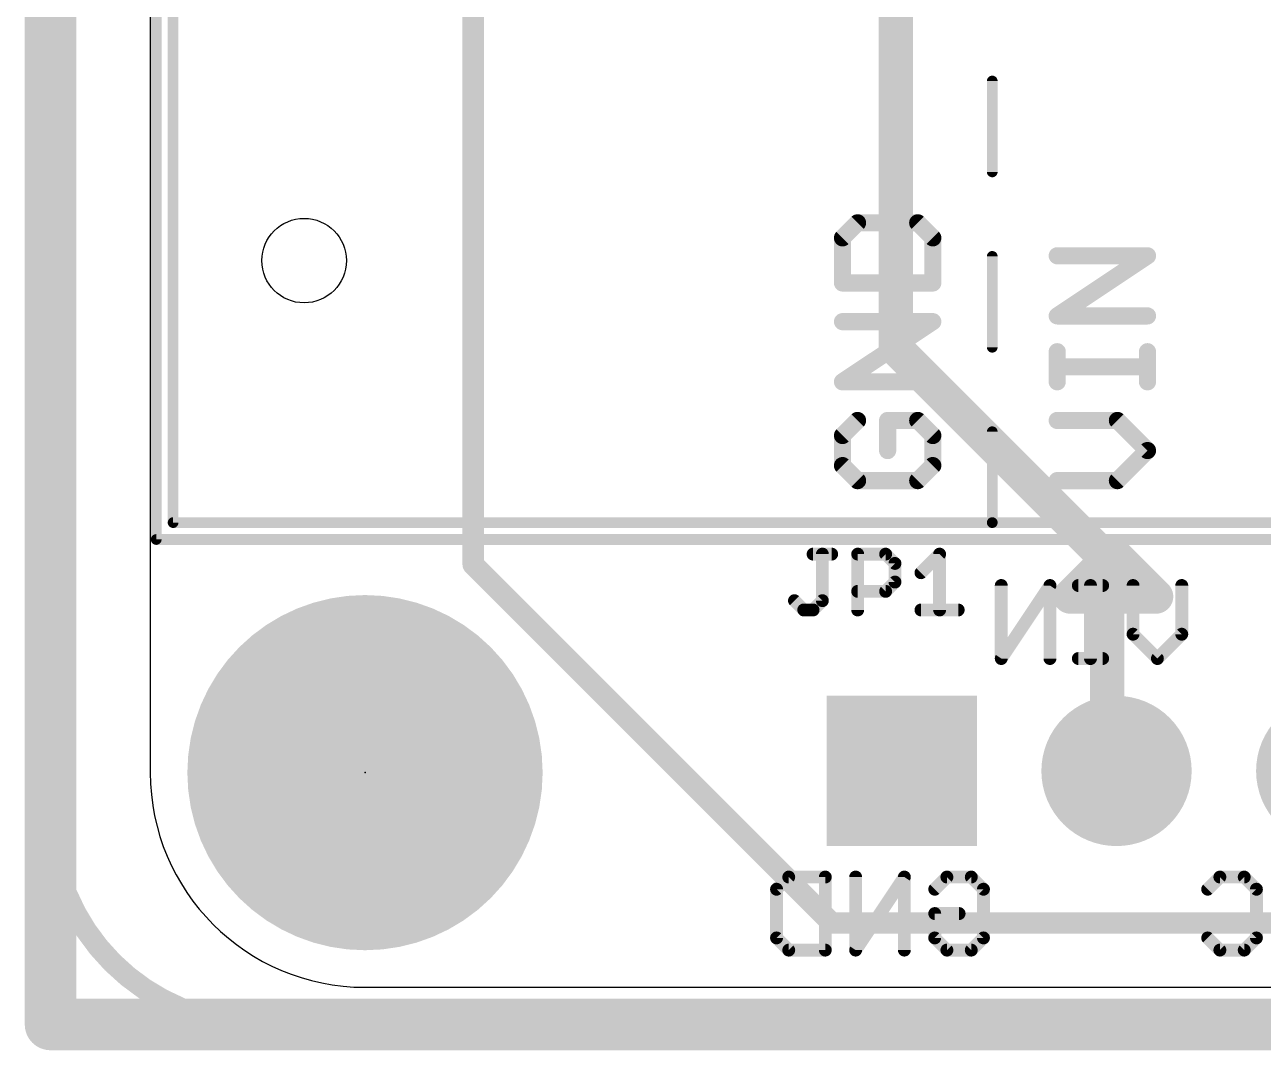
# Model space of a CAD drawing. Extents: x -26.2 to 21.8, y -36.3 to 32.3.
# Drawn here: x -21.8 to -7.15, y -36.3 to -24.17 of the extents above; entities that cross this region are included whole.
import ezdxf

# ---------------------------------------------------------------- set-up
doc = ezdxf.new("R2010")
doc.units = 0
for name, color, linetype in [('1', 12, 'CONTINUOUS'), ('16', 132, 'CONTINUOUS'), ('17', 110, 'CONTINUOUS'), ('20', 53, 'CONTINUOUS'), ('21', 40, 'CONTINUOUS'), ('22', 6, 'CONTINUOUS'), ('23', 40, 'CONTINUOUS'), ('25', 253, 'CONTINUOUS'), ('39', 12, 'CONTINUOUS'), ('40', 132, 'CONTINUOUS'), ('41', 12, 'CONTINUOUS'), ('42', 132, 'CONTINUOUS'), ('52', 253, 'CONTINUOUS')]:
    doc.layers.add(name, color=color, linetype=linetype)

# ---------------------------------------------------------------- blocks, each defined once
blk = doc.blocks.new('SQUAREP')
blk.add_solid([(-0.5, -0.5), (0.5, -0.5), (-0.5, 0.5), (0.5, 0.5)])
blk = doc.blocks.new('ROUNDP')
at = {"const_width": 0.5}
blk.add_lwpolyline([(0, -0.25, 1), (0, 0.25, 1), (0, -0.25)], format="xyb", dxfattribs=at)

msp = doc.modelspace()

# ---------------------------------------------------------------- linework, layer by layer
at = {"layer": '1'}
for points, const_width in [([(-21.5, -33.5), (-21.5, 29.5)], 0.254), ([(-11.5, -14), (-11.5, -28)], 0.4064), ([(-16.5, -22.016), (-16.5, -30.557)], 0.254), ([(-11.5, -28), (-9, -30.5)], 0.4064), ([(-9, -30.5), (-9, -32.89)], 0.4064), ([(-16.5, -30.557), (-12.257, -34.8)], 0.254), ([(-9, -32.89), (-8.89, -33)], 0.4064), ([(-12.257, -34.8), (11.1, -34.8)], 0.254), ([(19, -36), (-19, -36)], 0.254)]:
    msp.add_lwpolyline(points, dxfattribs=dict(at, const_width=const_width))
for points, const_width in [([(-11.4282, -27.9282, 1), (-11.5718, -28.0718)], 0.2032), ([(-11.6016, -28, 1), (-11.3984, -28)], 0.2032), ([(-8.8984, -30.5, 1), (-9.1016, -30.5)], 0.2032), ([(-16.4551, -30.5121, 1), (-16.5449, -30.6019)], 0.127), ([(-9.0718, -30.5718, 1), (-8.9282, -30.4282)], 0.2032), ([(-16.5635, -30.557, 1), (-16.4365, -30.557)], 0.127), ([(-9.1016, -32.89, 1), (-8.8984, -32.89)], 0.2032), ([(-8.9282, -32.8182, 1), (-9.0718, -32.9618)], 0.2032), ([(-8.9618, -33.0718, 1), (-8.8182, -32.9282)], 0.2032), ([(-21.5, -33.5, 0.4142), (-19, -36)], 0.254), ([(-21.4365, -33.5, 1), (-21.5635, -33.5)], 0.127), ([(-21.5635, -33.5, 1), (-21.4365, -33.5)], 0.127), ([(-12.257, -34.7365, 1), (-12.257, -34.8635)], 0.127), ([(-12.3019, -34.8449, 1), (-12.2121, -34.7551)], 0.127), ([(-19, -35.9365, 1), (-19, -36.0635)], 0.127), ([(-19, -36.0635, 1), (-19, -35.9365)], 0.127)]:
    msp.add_lwpolyline(points, format="xyb", dxfattribs=dict(at, const_width=const_width))
at = {"layer": '16', "const_width": 0.6096}
for points in [[(-21.5, -36), (-21.5, 32)], [(21.5, -36), (-21.5, -36)]]:
    msp.add_lwpolyline(points, dxfattribs=at)
at = {"layer": '16', "const_width": 0.3048}
for points in [[(-21.5, -35.8476, 1), (-21.5, -36.1524)], [(-21.6524, -36, 1), (-21.3476, -36)]]:
    msp.add_lwpolyline(points, format="xyb", dxfattribs=at)
at = {"layer": '20'}
for p, q in [((-20.32, 27.94), (-20.32, -33.02)), ((-17.78, -35.56), (17.78, -35.56))]:
    msp.add_line(p, q, dxfattribs=at)
msp.add_circle((-18.5, -26.961), 0.5, dxfattribs=at)
msp.add_arc((-17.78, -33.02), 2.54, 180, 270, dxfattribs=at)
at = {"layer": '21'}
for points, const_width in [([(-11.9534, -26.5138), (-12.1313, -26.6918)], 0.2032), ([(-11.2416, -26.5138), (-11.9534, -26.5138)], 0.2032), ([(-11.0636, -26.6918), (-11.2416, -26.5138)], 0.2032), ([(-12.1313, -26.6918), (-12.1313, -27.2256)], 0.2032), ([(-11.0636, -27.2256), (-11.0636, -26.6918)], 0.2032), ([(-9.5913, -27.6154), (-8.5236, -26.9036)], 0.2032), ([(-8.5236, -26.9036), (-9.5913, -26.9036)], 0.2032), ([(-12.1313, -27.2256), (-11.0636, -27.2256)], 0.2032), ([(-8.5236, -27.6154), (-9.5913, -27.6154)], 0.2032), ([(-12.1313, -28.395), (-11.0636, -27.6832)], 0.2032), ([(-11.0636, -27.6832), (-12.1313, -27.6832)], 0.2032), ([(-9.5913, -28.395), (-9.5913, -28.0391)], 0.2032), ([(-8.5236, -28.395), (-8.5236, -28.0391)], 0.2032), ([(-8.5236, -28.2171), (-9.5913, -28.2171)], 0.2032), ([(-11.0636, -28.395), (-12.1313, -28.395)], 0.2032), ([(-11.9534, -28.8526), (-12.1313, -29.0305)], 0.2032), ([(-11.2416, -28.8526), (-11.5975, -28.8526)], 0.2032), ([(-11.5975, -28.8526), (-11.5975, -29.2085)], 0.2032), ([(-11.0636, -29.0305), (-11.2416, -28.8526)], 0.2032), ([(-8.8795, -28.8526), (-9.5913, -28.8526)], 0.2032), ([(-8.5236, -29.2085), (-8.8795, -28.8526)], 0.2032), ([(-12.1313, -29.0305), (-12.1313, -29.3864)], 0.2032), ([(-11.0636, -29.3864), (-11.0636, -29.0305)], 0.2032), ([(-8.8795, -29.5644), (-8.5236, -29.2085)], 0.2032), ([(-12.1313, -29.3864), (-11.9534, -29.5644)], 0.2032), ([(-11.2416, -29.5644), (-11.0636, -29.3864)], 0.2032), ([(-11.9534, -29.5644), (-11.2416, -29.5644)], 0.2032), ([(-9.5913, -29.5644), (-8.8795, -29.5644)], 0.2032), ([(-8.93, -30.428), (-9.438, -30.936)], 0.4064), ([(-8.422, -30.936), (-8.93, -30.428)], 0.4064), ([(-9.438, -30.936), (-8.422, -30.936)], 0.4064)]:
    msp.add_lwpolyline(points, dxfattribs=dict(at, const_width=const_width))
for points, const_width in [([(-11.9534, -26.463, 1), (-11.9534, -26.5646)], 0.1016), ([(-11.9174, -26.5497, 1), (-11.9893, -26.4779)], 0.1016), ([(-11.2056, -26.4779, 1), (-11.2775, -26.5497)], 0.1016), ([(-11.2416, -26.5646, 1), (-11.2416, -26.463)], 0.1016), ([(-12.0805, -26.6918, 1), (-12.1821, -26.6918)], 0.1016), ([(-12.1672, -26.6558, 1), (-12.0954, -26.7277)], 0.1016), ([(-11.0128, -26.6918, 1), (-11.1144, -26.6918)], 0.1016), ([(-11.0995, -26.7277, 1), (-11.0277, -26.6558)], 0.1016), ([(-9.5913, -26.8528, 1), (-9.5913, -26.9544)], 0.1016), ([(-8.4954, -26.9459, 1), (-8.5518, -26.8613)], 0.1016), ([(-8.5236, -26.9544, 1), (-8.5236, -26.8528)], 0.1016), ([(-12.1313, -27.1748, 1), (-12.1313, -27.2764)], 0.1016), ([(-12.1821, -27.2256, 1), (-12.0805, -27.2256)], 0.1016), ([(-11.1144, -27.2256, 1), (-11.0128, -27.2256)], 0.1016), ([(-11.0636, -27.2764, 1), (-11.0636, -27.1748)], 0.1016), ([(-9.5913, -27.5646, 1), (-9.5913, -27.6662)], 0.1016), ([(-9.6195, -27.5731, 1), (-9.5631, -27.6577)], 0.1016), ([(-8.5236, -27.6662, 1), (-8.5236, -27.5646)], 0.1016), ([(-12.1313, -27.6324, 1), (-12.1313, -27.734)], 0.1016), ([(-11.0354, -27.7255, 1), (-11.0918, -27.6409)], 0.1016), ([(-11.0636, -27.734, 1), (-11.0636, -27.6324)], 0.1016), ([(-9.5405, -28.0391, 1), (-9.6421, -28.0391)], 0.1016), ([(-8.4728, -28.0391, 1), (-8.5744, -28.0391)], 0.1016), ([(-9.5913, -28.1663, 1), (-9.5913, -28.2679)], 0.1016), ([(-8.5236, -28.2679, 1), (-8.5236, -28.1663)], 0.1016), ([(-12.1313, -28.3442, 1), (-12.1313, -28.4458)], 0.1016), ([(-12.1595, -28.3527, 1), (-12.1031, -28.4373)], 0.1016), ([(-11.0636, -28.4458, 1), (-11.0636, -28.3442)], 0.1016), ([(-9.6421, -28.395, 1), (-9.5405, -28.395)], 0.1016), ([(-8.5744, -28.395, 1), (-8.4728, -28.395)], 0.1016), ([(-11.9174, -28.8885, 1), (-11.9893, -28.8167)], 0.1016), ([(-11.5975, -28.8018, 1), (-11.5975, -28.9034)], 0.1016), ([(-11.5467, -28.8526, 1), (-11.6483, -28.8526)], 0.1016), ([(-11.2056, -28.8167, 1), (-11.2775, -28.8885)], 0.1016), ([(-11.2416, -28.9034, 1), (-11.2416, -28.8018)], 0.1016), ([(-9.5913, -28.8018, 1), (-9.5913, -28.9034)], 0.1016), ([(-8.8436, -28.8167, 1), (-8.9154, -28.8885)], 0.1016), ([(-8.8795, -28.9034, 1), (-8.8795, -28.8018)], 0.1016), ([(-12.0805, -29.0305, 1), (-12.1821, -29.0305)], 0.1016), ([(-12.1672, -28.9946, 1), (-12.0954, -29.0665)], 0.1016), ([(-11.0128, -29.0305, 1), (-11.1144, -29.0305)], 0.1016), ([(-11.0995, -29.0665, 1), (-11.0277, -28.9946)], 0.1016), ([(-8.4877, -29.2444, 1), (-8.5595, -29.1726)], 0.1016), ([(-8.5595, -29.2444, 1), (-8.4877, -29.1726)], 0.1016), ([(-12.0954, -29.3505, 1), (-12.1672, -29.4224)], 0.1016), ([(-11.6483, -29.2085, 1), (-11.5467, -29.2085)], 0.1016), ([(-11.0277, -29.4224, 1), (-11.0995, -29.3505)], 0.1016), ([(-12.1821, -29.3864, 1), (-12.0805, -29.3864)], 0.1016), ([(-11.1144, -29.3864, 1), (-11.0128, -29.3864)], 0.1016), ([(-11.9534, -29.5136, 1), (-11.9534, -29.6152)], 0.1016), ([(-11.9893, -29.6003, 1), (-11.9174, -29.5285)], 0.1016), ([(-11.2775, -29.5285, 1), (-11.2056, -29.6003)], 0.1016), ([(-11.2416, -29.6152, 1), (-11.2416, -29.5136)], 0.1016), ([(-9.5913, -29.5136, 1), (-9.5913, -29.6152)], 0.1016), ([(-8.9154, -29.5285, 1), (-8.8436, -29.6003)], 0.1016), ([(-8.8795, -29.6152, 1), (-8.8795, -29.5136)], 0.1016), ([(-8.8582, -30.3562, 1), (-9.0018, -30.4998)], 0.2032), ([(-8.8582, -30.4998, 1), (-9.0018, -30.3562)], 0.2032), ([(-9.438, -30.8344, 1), (-9.438, -31.0376)], 0.2032), ([(-9.5098, -30.8642, 1), (-9.3662, -31.0078)], 0.2032), ([(-8.4938, -31.0078, 1), (-8.3502, -30.8642)], 0.2032), ([(-8.422, -31.0376, 1), (-8.422, -30.8344)], 0.2032), ([(-17.78, -35.02, 1), (-17.78, -31.02, 1), (-17.78, -35.02)], 0.2032)]:
    msp.add_lwpolyline(points, format="xyb", dxfattribs=dict(at, const_width=const_width))
at = {"layer": '22'}
for points, const_width in [([(-20.25, 25.339), (-20.25, -30.261)], 0.127), ([(-20.25, -30.261), (20.25, -30.261)], 0.127), ([(-9.6774, -30.8055), (-10.2536, -31.6698)], 0.1524), ([(-10.2536, -31.6698), (-10.2536, -30.8055)], 0.1524), ([(-9.6774, -31.6698), (-9.6774, -30.8055)], 0.1524), ([(-9.0537, -30.8055), (-9.3418, -30.8055)], 0.1524), ([(-9.1978, -31.6698), (-9.1978, -30.8055)], 0.1524), ([(-8.6944, -31.3817), (-8.6944, -30.8055)], 0.1524), ([(-8.1182, -30.8055), (-8.1182, -31.3817)], 0.1524), ([(-8.4063, -31.6698), (-8.6944, -31.3817)], 0.1524), ([(-8.1182, -31.3817), (-8.4063, -31.6698)], 0.1524), ([(-9.0537, -31.6698), (-9.3418, -31.6698)], 0.1524), ([(-12.9115, -34.3995), (-12.7674, -34.2555)], 0.1524), ([(-12.7674, -34.2555), (-12.3352, -34.2555)], 0.1524), ([(-12.3352, -34.2555), (-12.3352, -35.1198)], 0.1524), ([(-11.3997, -34.2555), (-11.9759, -35.1198)], 0.1524), ([(-11.9759, -35.1198), (-11.9759, -34.2555)], 0.1524), ([(-11.3997, -35.1198), (-11.3997, -34.2555)], 0.1524), ([(-11.0404, -34.3995), (-10.8964, -34.2555)], 0.1524), ([(-10.8964, -34.2555), (-10.6083, -34.2555)], 0.1524), ([(-10.6083, -34.2555), (-10.4642, -34.3995)], 0.1524), ([(-7.8115, -34.3995), (-7.6674, -34.2555)], 0.1524), ([(-7.6674, -34.2555), (-7.3793, -34.2555)], 0.1524), ([(-7.3793, -34.2555), (-7.2352, -34.3995)], 0.1524), ([(-12.9115, -34.9757), (-12.9115, -34.3995)], 0.1524), ([(-10.4642, -34.3995), (-10.4642, -34.9757)], 0.1524), ([(-7.2352, -34.3995), (-7.2352, -34.9757)], 0.1524), ([(-11.0404, -34.9757), (-11.0404, -34.6876)], 0.1524), ([(-11.0404, -34.6876), (-10.7523, -34.6876)], 0.1524), ([(-12.7674, -35.1198), (-12.9115, -34.9757)], 0.1524), ([(-10.8964, -35.1198), (-11.0404, -34.9757)], 0.1524), ([(-10.4642, -34.9757), (-10.6083, -35.1198)], 0.1524), ([(-7.6674, -35.1198), (-7.8115, -34.9757)], 0.1524), ([(-7.2352, -34.9757), (-7.3793, -35.1198)], 0.1524), ([(-12.3352, -35.1198), (-12.7674, -35.1198)], 0.1524), ([(-10.6083, -35.1198), (-10.8964, -35.1198)], 0.1524), ([(-7.3793, -35.1198), (-7.6674, -35.1198)], 0.1524)]:
    msp.add_lwpolyline(points, dxfattribs=dict(at, const_width=const_width))
for points, const_width in [([(-20.25, -30.2293, 1), (-20.25, -30.2928)], 0.0635), ([(-20.2817, -30.261, 1), (-20.2183, -30.261)], 0.0635), ([(-10.2155, -30.8055, 1), (-10.2917, -30.8055)], 0.0762), ([(-9.6393, -30.8055, 1), (-9.7155, -30.8055)], 0.0762), ([(-9.6457, -30.8266, 1), (-9.7091, -30.7843)], 0.0762), ([(-9.3418, -30.7674, 1), (-9.3418, -30.8436)], 0.0762), ([(-9.1597, -30.8055, 1), (-9.2359, -30.8055)], 0.0762), ([(-9.0537, -30.8436, 1), (-9.0537, -30.7674)], 0.0762), ([(-8.6563, -30.8055, 1), (-8.7325, -30.8055)], 0.0762), ([(-8.0801, -30.8055, 1), (-8.1563, -30.8055)], 0.0762), ([(-8.6675, -31.3547, 1), (-8.7214, -31.4086)], 0.0762), ([(-8.7325, -31.3817, 1), (-8.6563, -31.3817)], 0.0762), ([(-8.1563, -31.3817, 1), (-8.0801, -31.3817)], 0.0762), ([(-8.0913, -31.4086, 1), (-8.1451, -31.3547)], 0.0762), ([(-10.2853, -31.6487, 1), (-10.2219, -31.6909)], 0.0762), ([(-10.2917, -31.6698, 1), (-10.2155, -31.6698)], 0.0762), ([(-9.7155, -31.6698, 1), (-9.6393, -31.6698)], 0.0762), ([(-9.3418, -31.6317, 1), (-9.3418, -31.7079)], 0.0762), ([(-9.2359, -31.6698, 1), (-9.1597, -31.6698)], 0.0762), ([(-9.0537, -31.7079, 1), (-9.0537, -31.6317)], 0.0762), ([(-8.4333, -31.6429, 1), (-8.3794, -31.6967)], 0.0762), ([(-8.4333, -31.6967, 1), (-8.3794, -31.6429)], 0.0762), ([(-12.7674, -34.2174, 1), (-12.7674, -34.2936)], 0.0762), ([(-12.7405, -34.2824, 1), (-12.7943, -34.2285)], 0.0762), ([(-12.2971, -34.2555, 1), (-12.3733, -34.2555)], 0.0762), ([(-12.3352, -34.2936, 1), (-12.3352, -34.2174)], 0.0762), ([(-11.9378, -34.2555, 1), (-12.014, -34.2555)], 0.0762), ([(-11.3616, -34.2555, 1), (-11.4378, -34.2555)], 0.0762), ([(-11.368, -34.2766, 1), (-11.4314, -34.2343)], 0.0762), ([(-10.8964, -34.2174, 1), (-10.8964, -34.2936)], 0.0762), ([(-10.8694, -34.2824, 1), (-10.9233, -34.2285)], 0.0762), ([(-10.5813, -34.2285, 1), (-10.6352, -34.2824)], 0.0762), ([(-10.6083, -34.2936, 1), (-10.6083, -34.2174)], 0.0762), ([(-7.6674, -34.2174, 1), (-7.6674, -34.2936)], 0.0762), ([(-7.6405, -34.2824, 1), (-7.6943, -34.2285)], 0.0762), ([(-7.3524, -34.2285, 1), (-7.4062, -34.2824)], 0.0762), ([(-7.3793, -34.2936, 1), (-7.3793, -34.2174)], 0.0762), ([(-12.8734, -34.3995, 1), (-12.9496, -34.3995)], 0.0762), ([(-12.9384, -34.3726, 1), (-12.8845, -34.4265)], 0.0762), ([(-11.0674, -34.3726, 1), (-11.0135, -34.4265)], 0.0762), ([(-10.4261, -34.3995, 1), (-10.5023, -34.3995)], 0.0762), ([(-10.4911, -34.4265, 1), (-10.4373, -34.3726)], 0.0762), ([(-7.8384, -34.3726, 1), (-7.7845, -34.4265)], 0.0762), ([(-7.1971, -34.3995, 1), (-7.2733, -34.3995)], 0.0762), ([(-7.2622, -34.4265, 1), (-7.2083, -34.3726)], 0.0762), ([(-11.0023, -34.6876, 1), (-11.0785, -34.6876)], 0.0762), ([(-11.0404, -34.6495, 1), (-11.0404, -34.7257)], 0.0762), ([(-10.7523, -34.7257, 1), (-10.7523, -34.6495)], 0.0762), ([(-12.8845, -34.9488, 1), (-12.9384, -35.0027)], 0.0762), ([(-12.9496, -34.9757, 1), (-12.8734, -34.9757)], 0.0762), ([(-11.0135, -34.9488, 1), (-11.0674, -35.0027)], 0.0762), ([(-11.0785, -34.9757, 1), (-11.0023, -34.9757)], 0.0762), ([(-10.5023, -34.9757, 1), (-10.4261, -34.9757)], 0.0762), ([(-10.4373, -35.0027, 1), (-10.4911, -34.9488)], 0.0762), ([(-7.7845, -34.9488, 1), (-7.8384, -35.0027)], 0.0762), ([(-7.2733, -34.9757, 1), (-7.1971, -34.9757)], 0.0762), ([(-7.2083, -35.0027, 1), (-7.2622, -34.9488)], 0.0762), ([(-12.7674, -35.0817, 1), (-12.7674, -35.1579)], 0.0762), ([(-12.7943, -35.1467, 1), (-12.7405, -35.0929)], 0.0762), ([(-12.3733, -35.1198, 1), (-12.2971, -35.1198)], 0.0762), ([(-12.3352, -35.1579, 1), (-12.3352, -35.0817)], 0.0762), ([(-12.0076, -35.0987, 1), (-11.9442, -35.1409)], 0.0762), ([(-12.014, -35.1198, 1), (-11.9378, -35.1198)], 0.0762), ([(-11.4378, -35.1198, 1), (-11.3616, -35.1198)], 0.0762), ([(-10.8964, -35.0817, 1), (-10.8964, -35.1579)], 0.0762), ([(-10.9233, -35.1467, 1), (-10.8694, -35.0929)], 0.0762), ([(-10.6352, -35.0929, 1), (-10.5813, -35.1467)], 0.0762), ([(-10.6083, -35.1579, 1), (-10.6083, -35.0817)], 0.0762), ([(-7.6674, -35.0817, 1), (-7.6674, -35.1579)], 0.0762), ([(-7.6943, -35.1467, 1), (-7.6405, -35.0929)], 0.0762), ([(-7.4062, -35.0929, 1), (-7.3524, -35.1467)], 0.0762), ([(-7.3793, -35.1579, 1), (-7.3793, -35.0817)], 0.0762)]:
    msp.add_lwpolyline(points, format="xyb", dxfattribs=dict(at, const_width=const_width))
at = {"layer": '23'}
msp.add_point((-17.78, -33.02), dxfattribs=at)
at = {"layer": '25', "const_width": 0.1524}
for points in [[(-12.4797, -30.434), (-12.2594, -30.434)], [(-12.3695, -30.9848), (-12.3695, -30.434)], [(-11.9516, -31.095), (-11.9516, -30.434)], [(-11.9516, -30.434), (-11.6211, -30.434)], [(-11.6211, -30.434), (-11.5109, -30.5442)], [(-11.5109, -30.5442), (-11.5109, -30.7645)], [(-11.2032, -30.6544), (-10.9829, -30.434)], [(-10.9829, -30.434), (-10.9829, -31.095)], [(-11.5109, -30.7645), (-11.6211, -30.8747)], [(-12.7, -30.9848), (-12.5898, -31.095)], [(-12.4797, -31.095), (-12.3695, -30.9848)], [(-11.6211, -30.8747), (-11.9516, -30.8747)], [(-12.5898, -31.095), (-12.4797, -31.095)], [(-11.2032, -31.095), (-10.7625, -31.095)]]:
    msp.add_lwpolyline(points, dxfattribs=at)
at = {"layer": '25', "const_width": 0.0762}
for points in [[(-12.4797, -30.3959, 1), (-12.4797, -30.4721)], [(-12.3314, -30.434, 1), (-12.4076, -30.434)], [(-12.2594, -30.4721, 1), (-12.2594, -30.3959)], [(-11.9135, -30.434, 1), (-11.9897, -30.434)], [(-11.9516, -30.3959, 1), (-11.9516, -30.4721)], [(-11.5942, -30.4071, 1), (-11.648, -30.461)], [(-11.6211, -30.4721, 1), (-11.6211, -30.3959)], [(-11.4728, -30.5442, 1), (-11.549, -30.5442)], [(-10.9448, -30.434, 1), (-11.021, -30.434)], [(-10.9559, -30.461, 1), (-11.0098, -30.4071)], [(-11.5379, -30.5711, 1), (-11.484, -30.5173)], [(-11.2301, -30.6274, 1), (-11.1762, -30.6813)], [(-11.549, -30.7645, 1), (-11.4728, -30.7645)], [(-11.484, -30.7915, 1), (-11.5379, -30.7376)], [(-12.6731, -30.9579, 1), (-12.7269, -31.0118)], [(-12.3426, -31.0118, 1), (-12.3965, -30.9579)], [(-11.9516, -30.8366, 1), (-11.9516, -30.9128)], [(-11.648, -30.8477, 1), (-11.5942, -30.9016)], [(-11.6211, -30.9128, 1), (-11.6211, -30.8366)], [(-12.5898, -31.0569, 1), (-12.5898, -31.1331)], [(-12.6168, -31.1219, 1), (-12.5629, -31.0681)], [(-12.5066, -31.0681, 1), (-12.4527, -31.1219)], [(-12.4797, -31.1331, 1), (-12.4797, -31.0569)], [(-12.4076, -30.9848, 1), (-12.3314, -30.9848)], [(-11.9897, -31.095, 1), (-11.9135, -31.095)], [(-11.2032, -31.0569, 1), (-11.2032, -31.1331)], [(-11.021, -31.095, 1), (-10.9448, -31.095)], [(-10.7625, -31.1331, 1), (-10.7625, -31.0569)]]:
    msp.add_lwpolyline(points, format="xyb", dxfattribs=at)
at = {"layer": '39', "const_width": 2.032}
msp.add_lwpolyline([(-17.78, -34.02, 1), (-17.78, -32.02, 1), (-17.78, -34.02)], format="xyb", dxfattribs=at)
at = {"layer": '40', "const_width": 2.032}
msp.add_lwpolyline([(-17.78, -34.02, 1), (-17.78, -32.02, 1), (-17.78, -34.02)], format="xyb", dxfattribs=at)
at = {"layer": '41', "const_width": 2.032}
msp.add_lwpolyline([(-17.78, -34.02, 1), (-17.78, -32.02, 1), (-17.78, -34.02)], format="xyb", dxfattribs=at)
at = {"layer": '42', "const_width": 2.032}
msp.add_lwpolyline([(-17.78, -34.02, 1), (-17.78, -32.02, 1), (-17.78, -34.02)], format="xyb", dxfattribs=at)
at = {"layer": '52', "const_width": 0.127}
for points in [[(-20.05, 25.139), (-20.05, -30.061)], [(-10.36, -25.911), (-10.36, -24.836)], [(-10.36, -27.986), (-10.36, -26.911)], [(-10.36, -30.061), (-10.36, -28.986)], [(-20.05, -30.061), (-10.36, -30.061)], [(-10.36, -30.061), (10.36, -30.061)]]:
    msp.add_lwpolyline(points, dxfattribs=at)
at = {"layer": '52', "const_width": 0.0635}
for points in [[(-10.3283, -24.836, 1), (-10.3918, -24.836)], [(-10.3918, -25.911, 1), (-10.3283, -25.911)], [(-10.3283, -26.911, 1), (-10.3918, -26.911)], [(-10.3918, -27.986, 1), (-10.3283, -27.986)], [(-10.3283, -28.986, 1), (-10.3918, -28.986)], [(-20.05, -30.0293, 1), (-20.05, -30.0927)], [(-20.0817, -30.061, 1), (-20.0183, -30.061)], [(-10.3918, -30.061, 1), (-10.3283, -30.061)], [(-10.36, -30.0293, 1), (-10.36, -30.0927)], [(-10.36, -30.0927, 1), (-10.36, -30.0293)]]:
    msp.add_lwpolyline(points, format="xyb", dxfattribs=at)

# ---------------------------------------------------------------- block references
at = {"layer": '17', "xscale": 3.516, "yscale": 3.516}
msp.add_blockref('ROUNDP', (-17.78, -33.02), dxfattribs=at)
msp.add_blockref('ROUNDP', (-17.78, -33.02), dxfattribs=at)
at = {"layer": '17', "xscale": 1.778, "yscale": 1.778, "rotation": 90}
for name, p in [('SQUAREP', (-11.43, -33)), ('SQUAREP', (-11.43, -33)), ('ROUNDP', (-8.89, -33)), ('ROUNDP', (-8.89, -33)), ('ROUNDP', (-6.35, -33)), ('ROUNDP', (-6.35, -33))]:
    msp.add_blockref(name, p, dxfattribs=at)

doc.saveas('drawing.dxf')
